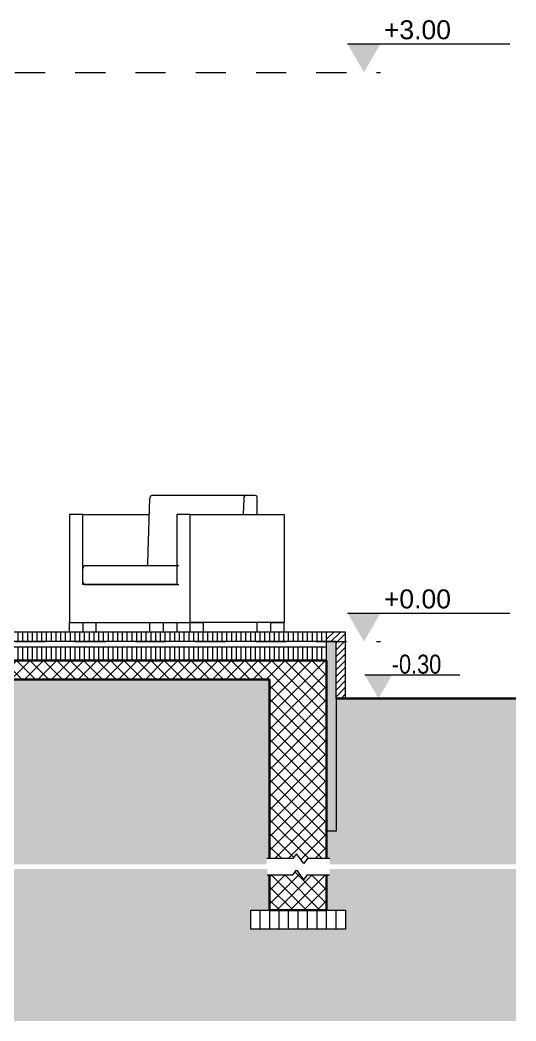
# Model space of a CAD drawing. Header units: centimetres. Extents: x -1339 to 248, y -200 to 805.
# Drawn here: x -13 to 248, y -200 to 328 of the extents above; entities that cross this region are included whole.
import ezdxf

# ---------------------------------------------------------------- set-up
doc = ezdxf.new("R2010")
doc.units = ezdxf.units.CM
doc.linetypes.add('Dash', pattern=[31.75, 15.875, -15.875])
for name, color, linetype, lineweight in [('A-ANNO-NOTE', 7, 'Continuous', 9), ('A-DETL-GENF', 7, 'Continuous', 9), ('A-DETL-MBND', 7, 'Continuous', 9), ('A-FLOR-FNSH', 7, 'Continuous', 9), ('A-FLOR-LEVL', 7, 'Continuous', 9), ('A-FLOR-MCUT', 7, 'Continuous', 9), ('A-FLOR-PATT', 7, 'Continuous', 9), ('A-WALL', 7, 'Continuous', 9), ('A-WALL-PATT', 7, 'Continuous', 9), ('G-ANNO-DIMS', 7, 'Continuous', 9), ('I-FURN', 7, 'Continuous', 9)]:
    doc.layers.add(name, color=color, linetype=linetype, lineweight=lineweight)
doc.layers.add('A-DETL', color=7, linetype='Continuous', lineweight=9, true_color=0x008000)
doc.styles.add('Arial', font='arial.ttf', dxfattribs={"height": 10})
doc.styles.add('Arial Narrow_1', font='ARIALN.TTF', dxfattribs={"height": 10})
pattern_1 = [(270, (-134.087, 5), (2.5, 2e-16), [])]
pattern_2 = [(45, (-668.992, 332.896), (-3.535534, 3.535534), []), (135, (-668.992, 332.896), (-3.535534, -3.535534), [])]
pattern_3 = [(45, (-668.992, 332.896), (-1.767767, 1.767767), [])]
pattern_4 = [(0, (-668.992, 332.896), (19.05, 19.05), [19.05, -19.05]), (0, (-668.992, 340.04), (19.05, 19.05), [19.05, -19.05]), (0, (-668.992, 347.184), (19.05, 19.05), [19.05, -19.05]), (90, (-666.61, 349.565), (-19.05, 19.05), [19.05, -19.05]), (90, (-659.467, 349.565), (-19.05, 19.05), [19.05, -19.05]), (90, (-652.323, 349.565), (-19.05, 19.05), [19.05, -19.05])]

# ---------------------------------------------------------------- blocks, each defined once
blk = doc.blocks.new('Sofa-10 - 900 x 700-1663874-Б-Б')
at = {"layer": 'I-FURN', "color": 253, "true_color": 0xaaaaaa}
for p, q in [((54.3, 41.44), (55.28, 75.56)), ((105.84, 77), (56.34, 77)), ((104.78, 75.56), (104.53, 67)), ((110.83, 77), (105.84, 77)), ((111.89, 67), (111.89, 75.5)), ((19.96, 67), (12.89, 67)), ((12.89, 67), (12.89, 10)), ((19.96, 30), (19.96, 67)), ((19.96, 67), (55.03, 67)), ((76.53, 67), (69.46, 67)), ((69.46, 67), (69.46, 30)), ((76.53, 10), (76.53, 67)), ((76.53, 67), (126.03, 67)), ((126.03, 67), (126.03, 10)), ((19.96, 31.5), (19.96, 38.5)), ((70.52, 40), (21.02, 40)), ((69.46, 38.5), (69.46, 31.5)), ((69.46, 30), (19.96, 30)), ((21.02, 30), (70.52, 30)), ((12.89, 10), (19.96, 10)), ((12.89, 5), (12.89, 10)), ((12.89, 10), (76.53, 10)), ((19.96, 10), (19.96, 5)), ((27.04, 5), (27.04, 10)), ((55.32, 5), (55.32, 10)), ((62.39, 5), (62.39, 10)), ((69.46, 10), (76.53, 10)), ((69.46, 10), (69.46, 5)), ((76.53, 10), (83.6, 10)), ((76.53, 5), (76.53, 10)), ((126.03, 10), (76.53, 10)), ((83.6, 5), (83.6, 10)), ((111.89, 5), (111.89, 10)), ((118.96, 10), (126.03, 10)), ((118.96, 5), (118.96, 10)), ((126.03, 5), (126.03, 10))]:
    blk.add_line(p, q, dxfattribs=at)
for centre, start_param, end_param in [((56.34, 75.5), 0, 1.530278), ((105.84, 75.5), 0, 1.530278), ((110.83, 75.5), 4.712389, 6.283185), ((21.02, 38.5), 0, 1.570796), ((53.24, 41.5), 3.141593, 4.671871), ((21.02, 31.5), 1.570796, 3.141593)]:
    blk.add_ellipse(centre, major_axis=(0, 1.5), ratio=0.707107, start_param=start_param, end_param=end_param, dxfattribs=at)
blk = doc.blocks.new('TEC-BREAKLINE - M_Break Line-2505853-Б-Б')
at = {"layer": 'A-DETL-GENF'}
for p, q in [((130.69, -114.43), (116.9, -114.43)), ((132.59, -111.89), (130.69, -114.43)), ((136.4, -116.97), (132.59, -111.89)), ((138.31, -114.43), (136.4, -116.97)), ((150.03, -114.43), (138.31, -114.43))]:
    blk.add_line(p, q, dxfattribs=at)
blk = doc.blocks.new('TEC-BREAKLINE - M_Break Line-2505929-Б-Б')
at = {"layer": 'A-DETL-GENF'}
for p, q in [((130.69, -123.04), (132.59, -120.5)), ((132.59, -120.5), (136.4, -125.58)), ((117.12, -123.04), (130.69, -123.04)), ((136.4, -125.58), (138.31, -123.04)), ((138.31, -123.04), (149.96, -123.04))]:
    blk.add_line(p, q, dxfattribs=at)
blk = doc.blocks.new('Level - w_ name-271244-Б-Б')
at = {"layer": 'A-FLOR-LEVL'}
blk.add_hatch(color=256, dxfattribs=at).paths.add_polyline_path([(159.43, 15), (176.75, 15), (168.09, 0)])
blk.add_line((159.43, 15), (245.01, 15), dxfattribs=at)
blk = doc.blocks.new('Spot Elevations - ELEVATION_PROJECT-150941-Б-Б')
at = {"layer": 'A-ANNO-NOTE'}
blk.add_hatch(color=256, dxfattribs=at).paths.add_polyline_path([(-428.74, 312.39), (-414.43, 312.39), (-421.59, 300)])
blk.add_line((-428.74, 312.39), (-378.74, 312.39), dxfattribs=at)

msp = doc.modelspace()

# ---------------------------------------------------------------- hatches: boundary and pattern name
at = {"layer": 'A-DETL-GENF'}
h = msp.add_hatch(dxfattribs=at)
h.set_pattern_fill('FP1_18', color=256, style=0, pattern_type=2)
h.set_pattern_definition(pattern_4)
h.paths.add_polyline_path([(-215.5, -117.46), (116.9, -117.46), (116.9, -114.43), (118.41, -114.43), (118.41, -20), (-221.59, -20), (-221.59, -114.43), (-220.22, -114.43), (-220.22, -117.46)])
h.paths.add_polyline_path([(248.18, -117.46), (248.18, -30), (153.41, -30), (153.41, -100), (148.41, -100), (148.41, -114.43), (150.03, -114.43), (150.03, -117.46), (154.5, -117.46)])
h.paths.add_polyline_path([(-1239.64, -117.46), (-1238.09, -117.46), (-1238.09, -114.43), (-1236.59, -114.43), (-1236.59, -100), (-1251.59, -100), (-1251.59, -10.15), (-1338.83, -10.15), (-1338.83, -117.46), (-1250.5, -117.46)])
h.paths.add_polyline_path([(-1180.27, -117.46), (-748.09, -117.46), (-748.09, -114.43), (-746.59, -114.43), (-746.59, -10), (-1186.59, -10), (-1186.59, -114.43), (-1185.22, -114.43), (-1185.22, -117.46)])
h.paths.add_polyline_path([(-695.22, -117.46), (-273.09, -117.46), (-273.09, -114.43), (-271.59, -114.43), (-271.59, -10), (-696.59, -10), (-696.59, -114.43), (-695.22, -114.43)])
h = msp.add_hatch(dxfattribs=at)
h.set_pattern_fill('FP1_18', color=256, style=0, pattern_type=2)
h.set_pattern_definition(pattern_4)
h.paths.add_polyline_path([(-942.08, -200), (248.18, -200), (248.18, -119.91), (149.96, -119.91), (149.96, -123.04), (148.41, -123.04), (148.41, -141.61), (158.41, -141.61), (158.41, -151.61), (108.41, -151.61), (108.41, -141.61), (118.41, -141.61), (118.41, -123.04), (117.12, -123.04), (117.12, -119.91), (-220.18, -119.91), (-220.18, -123.04), (-221.59, -123.04), (-221.59, -141.61), (-211.59, -141.61), (-211.59, -151.61), (-281.59, -151.61), (-281.59, -141.61), (-271.59, -141.61), (-271.59, -123.04), (-272.91, -123.04), (-272.91, -119.91), (-695.18, -119.91), (-695.18, -123.04), (-696.59, -123.04), (-696.59, -141.61), (-686.59, -141.61), (-686.59, -151.61), (-756.59, -151.61), (-756.59, -141.61), (-746.59, -141.61), (-746.59, -123.04), (-747.91, -123.04), (-747.91, -119.91), (-1185.18, -119.91), (-1185.18, -123.04), (-1186.59, -123.04), (-1186.59, -141.61), (-1176.59, -141.61), (-1176.59, -151.61), (-1246.59, -151.61), (-1246.59, -141.61), (-1236.59, -141.61), (-1236.59, -123.04), (-1237.91, -123.04), (-1237.91, -119.91), (-1338.83, -119.91), (-1338.83, -200), (-1237.97, -200)])
at = {"layer": 'A-FLOR-PATT', "true_color": 0x787878}
h = msp.add_hatch(dxfattribs=at)
h.set_pattern_fill('FP1_3', color=8, angle=-90, style=0, pattern_type=2)
h.set_pattern_definition(pattern_1)
h.paths.add_polyline_path([(99.4, 0), (148.41, 0), (148.41, 5), (-201.59, 5), (-201.59, 0), (49.81, 0)])
h = msp.add_hatch(dxfattribs=at)
h.set_pattern_fill('FP1_4', color=8, style=0, pattern_type=2)
h.set_pattern_definition(pattern_3)
h.paths.add_polyline_path([(148.99, 0), (158.41, 0), (158.41, 5), (148.41, 5), (148.41, 0)])
at = {"layer": 'A-FLOR-PATT', "true_color": 0xc0c0c0}
h = msp.add_hatch(dxfattribs=at)
h.set_pattern_fill('FP1_3', color=9, angle=-90, style=0, pattern_type=2)
h.set_pattern_definition(pattern_1)
h.paths.add_polyline_path([(-148.57, -10), (148.41, -10), (148.41, -3), (-216.59, -3), (-216.59, -10), (-201.59, -10)])
at = {"layer": 'A-FLOR-PATT'}
h = msp.add_hatch(dxfattribs=at)
h.set_pattern_fill('FP1_1', color=256, style=0, pattern_type=2)
h.set_pattern_definition(pattern_2)
h.paths.add_polyline_path([(-221.59, -20), (134.04, -20), (134.04, -10), (-221.59, -10)])
at = {"layer": 'A-FLOR-PATT', "true_color": 0x787878}
h = msp.add_hatch(dxfattribs=at)
h.set_pattern_fill('FP1_19', color=8, angle=-90, style=0, pattern_type=2)
h.set_pattern_definition([(270, (-546.587, -180), (5, -2e-14), [])])
h.paths.add_polyline_path([(-686.59, -151.61), (-686.59, -141.61), (-756.59, -141.61), (-756.59, -151.61)])
h.paths.add_polyline_path([(135.33, -151.61), (158.41, -151.61), (158.41, -141.61), (108.41, -141.61), (108.41, -151.61), (118.41, -151.61)])
h.paths.add_polyline_path([(-1176.59, -151.61), (-1176.59, -141.61), (-1246.59, -141.61), (-1246.59, -151.61), (-1186.59, -151.61)])
h.paths.add_polyline_path([(-221.59, -151.61), (-211.59, -151.61), (-211.59, -141.61), (-281.59, -141.61), (-281.59, -151.61)])
at = {"layer": 'A-WALL-PATT', "true_color": 0xffff80}
msp.add_hatch(color=51, dxfattribs=at).paths.add_polyline_path([(148.41, -100), (153.41, -100), (153.41, 0), (148.41, 0), (148.41, -30)])
at = {"layer": 'A-WALL-PATT', "true_color": 0x787878}
h = msp.add_hatch(dxfattribs=at)
h.set_pattern_fill('FP1_4', color=8, style=0, pattern_type=2)
h.set_pattern_definition(pattern_3)
h.paths.add_polyline_path([(158.41, -30), (158.41, 0), (153.41, 0), (153.41, -30)])
at = {"layer": 'A-WALL-PATT'}
h = msp.add_hatch(dxfattribs=at)
h.set_pattern_fill('FP1_1', color=256, style=0, pattern_type=2)
h.set_pattern_definition(pattern_2)
h.paths.add_polyline_path([(136.4, -116.97), (138.31, -114.43), (148.41, -114.43), (148.41, -10), (134.04, -10), (134.04, -20), (118.41, -20), (118.41, -114.43), (130.69, -114.43), (132.59, -111.89), (134.5, -114.43)])
h = msp.add_hatch(dxfattribs=at)
h.set_pattern_fill('FP1_1', color=256, style=0, pattern_type=2)
h.set_pattern_definition(pattern_2)
h.paths.add_polyline_path([(148.41, -141.61), (148.41, -123.04), (138.31, -123.04), (136.4, -125.58), (132.59, -120.5), (130.69, -123.04), (118.41, -123.04), (118.41, -141.61), (132.59, -141.61)])

# ---------------------------------------------------------------- linework, layer by layer
at = {"layer": 'A-DETL', "color": 7, "lineweight": 30}
for p, q in [((148.41, -10), (134.04, -10)), ((148.41, -100), (148.41, -10)), ((118.41, -20), (-221.59, -20)), ((118.41, -114.43), (118.41, -20)), ((248.18, -30), (153.41, -30)), ((148.41, -100), (148.41, -114.43)), ((118.41, -141.61), (118.41, -123.04)), ((148.41, -123.04), (148.41, -141.61)), ((118.41, -141.61), (148.41, -141.61))]:
    msp.add_line(p, q, dxfattribs=at)
at = {"layer": 'A-DETL-MBND'}
for p, q in [((153.41, -30), (153.41, -100)), ((153.41, -100), (148.41, -100)), ((108.41, -151.61), (108.41, -141.61)), ((108.41, -141.61), (118.41, -141.61)), ((148.41, -141.61), (158.41, -141.61)), ((158.41, -141.61), (158.41, -151.61)), ((158.41, -151.61), (108.41, -151.61))]:
    msp.add_line(p, q, dxfattribs=at)
at = {"layer": 'A-FLOR-FNSH'}
for p, q in [((158.41, 5), (-201.59, 5)), ((148.41, -10), (148.41, 5)), ((158.41, 0), (158.41, 5)), ((118.41, -141.61), (118.41, -141.61))]:
    msp.add_line(p, q, dxfattribs=at)
at = {"layer": 'A-FLOR-FNSH', "lineweight": 30}
msp.add_line((134.04, -10), (-221.59, -10), dxfattribs=at)
at = {"layer": 'A-FLOR-LEVL', "linetype": 'Dash'}
for p, q in [((-1317.52, 300), (176.75, 300)), ((-1317.52, 0), (176.75, 0))]:
    msp.add_line(p, q, dxfattribs=at)
at = {"layer": 'A-FLOR-MCUT'}
for p, q in [((148.41, 0), (-201.59, 0)), ((148.41, -3), (-201.59, -3))]:
    msp.add_line(p, q, dxfattribs=at)
at = {"layer": 'A-WALL'}
for p, q in [((153.41, 0), (148.41, 0)), ((153.41, -30), (153.41, 0)), ((158.41, -30), (158.41, 0))]:
    msp.add_line(p, q, dxfattribs=at)

# ---------------------------------------------------------------- block references
at = {"layer": 'A-DETL-GENF'}
for name in ['TEC-BREAKLINE - M_Break Line-2505853-Б-Б', 'TEC-BREAKLINE - M_Break Line-2505929-Б-Б']:
    msp.add_blockref(name, (0, 0), dxfattribs=at)
at = {"layer": 'A-FLOR-LEVL'}
for p in [(0, 300), (0, 0)]:
    msp.add_blockref('Level - w_ name-271244-Б-Б', p, dxfattribs=at)
at = {"layer": 'G-ANNO-DIMS'}
msp.add_blockref('Spot Elevations - ELEVATION_PROJECT-150941-Б-Б', (597.32, -330), dxfattribs=at)
at = {"layer": 'I-FURN', "color": 253, "true_color": 0xaaaaaa}
msp.add_blockref('Sofa-10 - 900 x 700-1663874-Б-Б', (0, 0), dxfattribs=at)

# ---------------------------------------------------------------- texts
at = {"layer": 'A-FLOR-LEVL', "char_height": 10, "width": 36.4, "attachment_point": 4, "line_spacing_factor": 0.936439, "style": 'Arial'}
for s, insert in [('\\pt5,10,15,20,25,30,35,40,45,50,55,60,65,70,75,80,85,90,95,100,105,110,115,120,125,130,135,140,145,150,155,160;+3.00', (178.59, 322.41)), ('\\pt5,10,15,20,25,30,35,40,45,50,55,60,65,70,75,80,85,90,95,100,105,110,115,120,125,130,135,140,145,150,155,160;+0.00', (178.59, 22.41))]:
    msp.add_mtext(s, dxfattribs=dict(at, insert=insert))
at = {"layer": 'G-ANNO-DIMS', "insert": (182.73, -6.91), "char_height": 10, "width": 31.1923, "attachment_point": 1, "line_spacing_factor": 0.974696, "style": 'Arial Narrow_1'}
msp.add_mtext('-0.30', dxfattribs=at)

doc.saveas('drawing.dxf')
